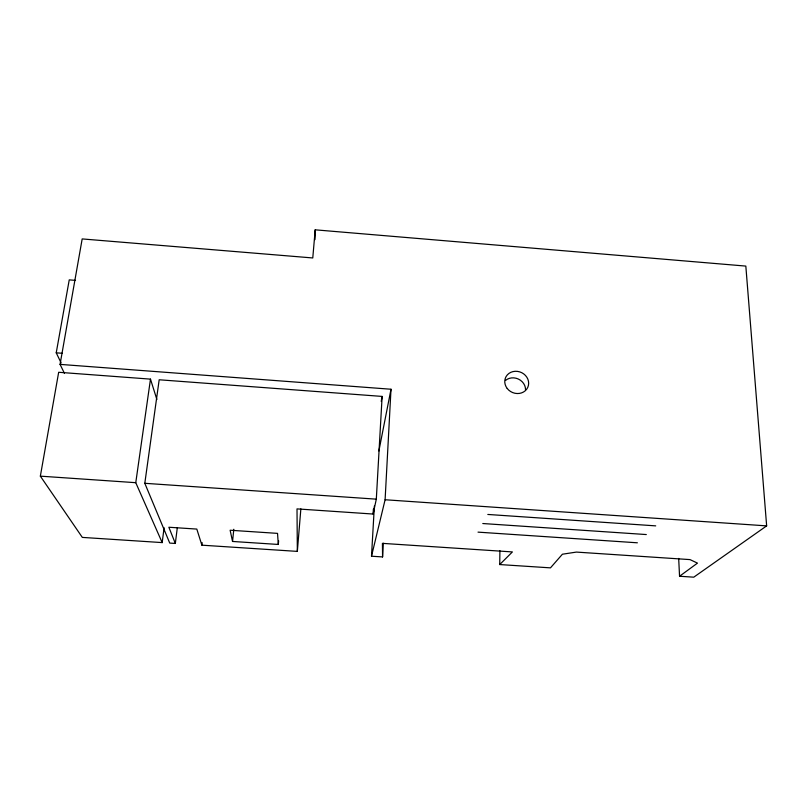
<?xml version="1.0" encoding="UTF-8"?>
<svg xmlns="http://www.w3.org/2000/svg" width="807" height="807" viewBox="0 0 807 807"><rect width="100%" height="100%" fill="white"/><g stroke="black" fill="none" stroke-linecap="round" stroke-linejoin="round"><path stroke-width="1.21" d="M678.677 558.434L679.555 576.248L697.48 563.125L689.995 559.604L576.38 552.089L562.408 554.217L550.475 567.856L499.735 564.557L499.906 550.697M314.962 239.639L315.204 229.824L745.829 266.088L766.65 525.882L693.768 577.176L679.555 576.248M383.295 543.232L382.568 556.931L371.502 556.215L385.1 499.755L391.002 389.236L60.061 364.381L82.183 238.922L312.773 257.958L315.204 229.824M373.106 514.039L376.314 499.16L382.125 396.419L159.181 379.774L144.806 483.302L169.742 543.091L175.331 543.454L168.855 527.243L196.807 529.079L201.891 545.179L297.339 551.393L297.006 508.894L373.106 514.039L373.399 509.035M371.502 556.215L374.367 506.019M297.339 551.393L300.86 508.864M278.294 544.453L277.537 533.377L230.136 530.239L232.537 541.457L278.294 544.453L278.627 540.801M232.537 541.457L233.818 529.271M201.891 545.179L202.184 542.677M175.331 543.454L177.318 527.647M156.871 399.485L150.485 379.129L58.669 372.279L40.35 476.15L82.324 537.401L162.177 542.597L164.103 527.717M162.177 542.597L135.768 482.687L150.485 379.129M61.13 362.928L56.228 352.82L69.241 279.878L75.515 280.382M381.237 401.382L382.125 396.419M378.887 450.962L391.002 389.236M499.735 564.557L512.405 551.927L382.427 543.363L382.568 556.931M478.026 532.136L637.379 542.798M40.35 476.15L135.768 482.687M144.806 483.302L376.314 499.16M385.1 499.755L766.65 525.882M487.811 514.452L655.718 525.871M482.788 523.531L646.306 534.557M56.228 352.82L62.21 353.274M60.061 364.381L64.469 373.409M505.515 380.43A11.964 10.814 23.4 0 1 518.356 379.048A11.964 10.814 23.4 0 1 525.549 389.68M507.21 388.48A12.125 10.935 23.3 0 0 527.738 387.451A12.125 10.935 23.3 0 0 515.189 371.291A12.125 10.935 23.3 0 0 507.21 388.48"/></g></svg>
